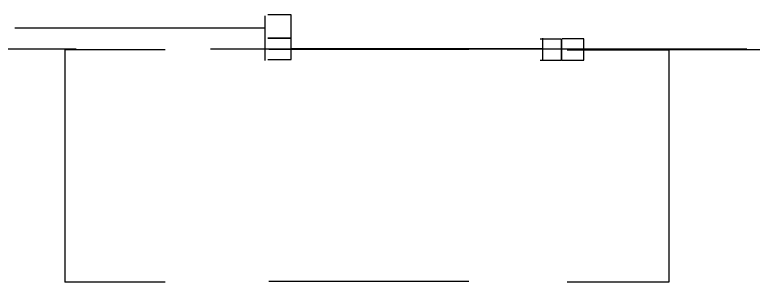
# Model space of a CAD drawing. Header units: inches. Extents: x -1841 to -80, y -100 to 1021.
# Drawn here: x -537.16 to -502.98, y 314.05 to 326.42 of the extents above; entities that cross this region are included whole.
import ezdxf

# ---------------------------------------------------------------- set-up
doc = ezdxf.new("R2010")
doc.units = ezdxf.units.IN
doc.header["$MEASUREMENT"] = 0
doc.layers.add('PDF_Geometry', color=7, linetype='Continuous', true_color=0x777777)

msp = doc.modelspace()

# ---------------------------------------------------------------- linework, layer by layer
at = {"layer": 'PDF_Geometry', "color": 7, "lineweight": 25}
for points in [[(-525.571, 324.313), (-525.571, 325.305), (-525.571, 326.381)], [(-525.446, 324.355), (-524.371, 324.355), (-524.371, 325.347), (-525.446, 325.347), (-524.371, 325.347), (-524.371, 326.423), (-525.446, 326.423)], [(-525.571, 325.802), (-537.152, 325.802)], [(-511.853, 325.3), (-511.853, 324.308), (-511.853, 325.3), (-512.847, 325.3)], [(-512.711, 324.353), (-512.711, 325.345)], [(-511.818, 324.319), (-510.825, 324.319), (-510.825, 325.312), (-511.818, 325.312)], [(-540.524, 324.845), (-534.316, 324.845)], [(-534.834, 324.809), (-530.201, 324.809)], [(-534.83, 314.056), (-534.83, 324.811)], [(-528.1, 324.849), (-503.28, 324.849)], [(-525.402, 324.837), (-516.14, 324.837)], [(-512.711, 324.849), (-524.376, 324.849)], [(-511.594, 324.807), (-506.881, 324.807), (-506.881, 314.052), (-511.594, 314.052)], [(-510.826, 324.814), (-499.165, 324.814)], [(-511.853, 324.308), (-512.847, 324.308)], [(-516.14, 314.082), (-525.402, 314.082)], [(-530.201, 314.055), (-534.834, 314.055)]]:
    msp.add_lwpolyline(points, dxfattribs=at)

doc.saveas('drawing.dxf')
